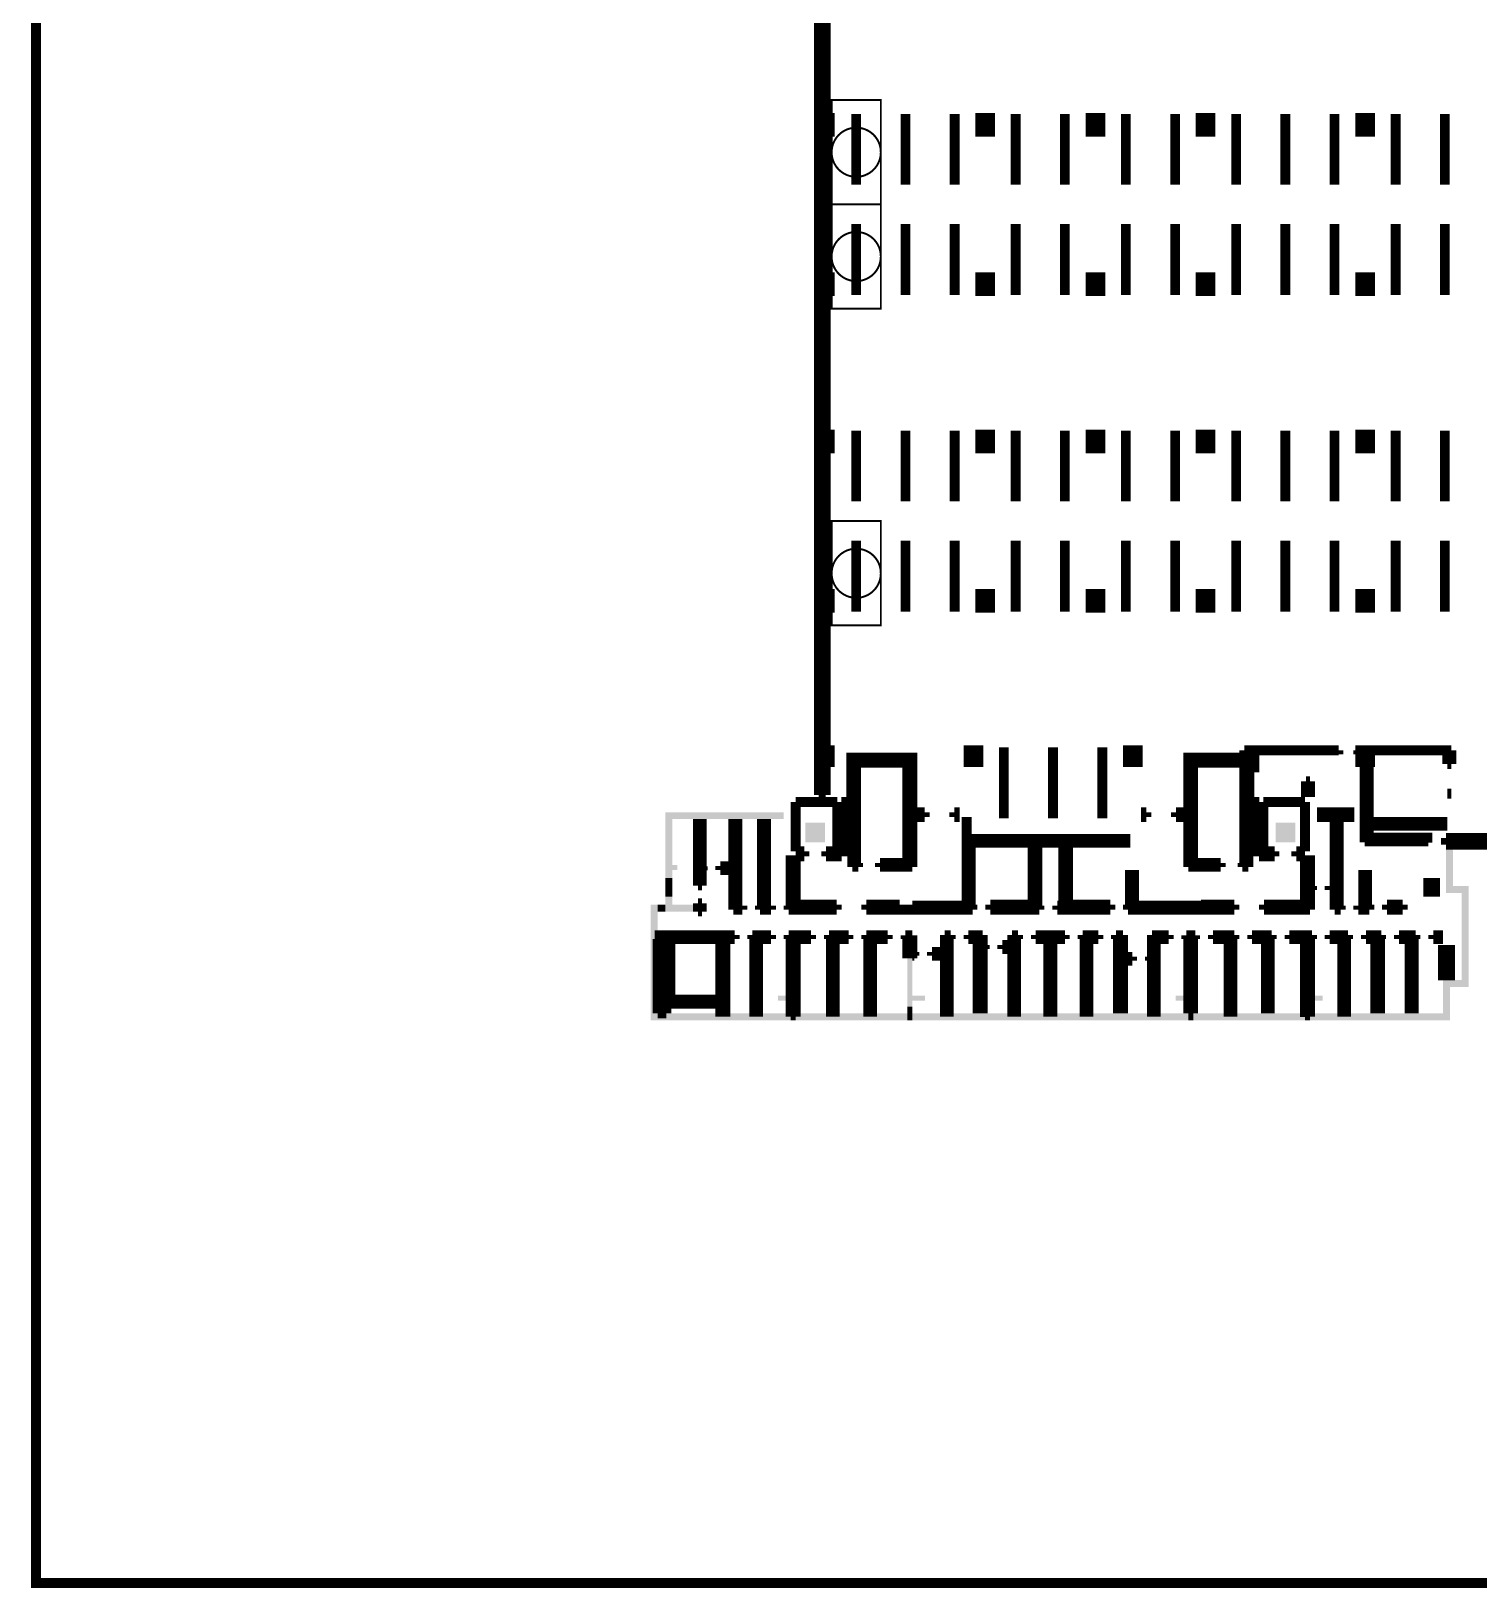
# Model space of a CAD drawing. Header units: millimetres. Extents: x 0 to 1249171, y -42321 to 335084.
# Drawn here: x 1010652 to 1084197, y -42321 to 36806 of the extents above; entities that cross this region are included whole.
import ezdxf

# ---------------------------------------------------------------- set-up
doc = ezdxf.new("R2010")
doc.units = ezdxf.units.MM
doc.header["$LTSCALE"] = 1000
for name, color, linetype in [('P_core', 1, 'Continuous'), ('P_lot', 5, 'Continuous'), ('留孔', 1, 'Continuous')]:
    doc.layers.add(name, color=color, linetype=linetype)
doc.layers.add('P_wall', color=7, linetype='Continuous', lineweight=50)

msp = doc.modelspace()

# ---------------------------------------------------------------- hatches: boundary and pattern name
at = {"layer": 'P_wall'}
h = msp.add_hatch(color=256, dxfattribs=at)
h.dxf.hatch_style = 2
h.paths.add_polyline_path([(1051017, 250), (1050717, 250), (1050967, -50), (1051017, 10)])
h.paths.add_polyline_path([(1050717, 250), (1050717, -350), (1050967, -50)])
h.paths.add_polyline_path([(1051017, -110), (1050967, -50), (1050717, -350), (1051017, -350)])
h.paths.add_polyline_path([(1051017, 10), (1050967, -50), (1051017, -110)])
h.paths.add_polyline_path([(1051217, 8200), (1051017, 8200), (1051017, 7920)], flags=17)
h.paths.add_polyline_path([(1051217, 8200), (1051017, 7920), (1051017, 7780), (1051217, 7500)])
h.paths.add_polyline_path([(1051017, 7780), (1051017, 7500), (1051217, 7500)], flags=17)
h.paths.add_polyline_path([(1051217, 16300), (1051017, 16020), (1051017, 15880), (1051217, 15600)])
h.paths.add_polyline_path([(1051217, 16300), (1051017, 16300), (1051017, 16020)], flags=17)
h.paths.add_polyline_path([(1051017, 15880), (1051017, 15600), (1051217, 15600)], flags=17)
h.paths.add_polyline_path([(1051217, 24300), (1051017, 24300), (1051017, 24020)], flags=17)
h.paths.add_polyline_path([(1051217, 24300), (1051017, 24020), (1051017, 23880), (1051217, 23600)])
h.paths.add_polyline_path([(1051017, 23880), (1051017, 23600), (1051217, 23600)], flags=17)
h.paths.add_polyline_path([(1051017, 31980), (1050967, 32050), (1050717, 31700), (1051017, 31700)])
h.paths.add_polyline_path([(1051017, 32400), (1050717, 32400), (1050967, 32050), (1051017, 32120)])
h.paths.add_polyline_path([(1050717, 32400), (1050717, 31700), (1050967, 32050)])
h.paths.add_polyline_path([(1051017, 32120), (1050967, 32050), (1051017, 31980)])
h.paths.add_polyline_path([(1058867, 8200), (1058867, 7500), (1059117, 7850)])
h.paths.add_polyline_path([(1059367, 8200), (1059117, 7850), (1059367, 7500)])
h.paths.add_polyline_path([(1059367, 8200), (1058867, 8200), (1059117, 7850)])
h.paths.add_polyline_path([(1059117, 7850), (1058867, 7500), (1059367, 7500)])
h.paths.add_polyline_path([(1064717, 7850), (1064467, 7500), (1064967, 7500)])
h.paths.add_polyline_path([(1064967, 8200), (1064467, 8200), (1064717, 7850)])
h.paths.add_polyline_path([(1064717, 7850), (1064467, 8200), (1064467, 7500)])
h.paths.add_polyline_path([(1064967, 8200), (1064717, 7850), (1064967, 7500)])
h.paths.add_polyline_path([(1070567, 8200), (1070317, 7850), (1070567, 7500)])
h.paths.add_polyline_path([(1070567, 8200), (1070067, 8200), (1070317, 7850)])
h.paths.add_polyline_path([(1070317, 7850), (1070067, 7500), (1070567, 7500)])
h.paths.add_polyline_path([(1070317, 7850), (1070067, 8200), (1070067, 7500)])
h.paths.add_polyline_path([(1051217, 110200), (1051017, 110000), (1051017, 109900), (1051217, 109700)])
h.paths.add_polyline_path([(1051217, 110200), (1051017, 110200), (1051017, 110000)], flags=17)
h.paths.add_polyline_path([(1051017, 109900), (1051017, 109700), (1051217, 109700)], flags=17)
h.paths.add_polyline_path([(1051217, 118250), (1051017, 118250), (1051017, 118050)], flags=17)
h.paths.add_polyline_path([(1051217, 118250), (1051017, 118050), (1051017, 117950), (1051217, 117750)])
h.paths.add_polyline_path([(1051017, 117950), (1051017, 117750), (1051217, 117750)], flags=17)
h.paths.add_polyline_path([(1051217, 127600), (1051017, 127600), (1051017, 127400)], flags=17)
h.paths.add_polyline_path([(1051217, 127600), (1051017, 127400), (1051017, 127300), (1051217, 127100)])
h.paths.add_polyline_path([(1051017, 127300), (1051017, 127100), (1051217, 127100)])
h.paths.add_polyline_path([(1051217, 133950), (1051017, 133950), (1051017, 133750)])
h.paths.add_polyline_path([(1051017, 133650), (1051017, 133450), (1051217, 133450)], flags=17)
h.paths.add_polyline_path([(1051217, 133950), (1051017, 133750), (1051017, 133650), (1051217, 133450)])
h.paths.add_polyline_path([(1051217, 138000), (1051017, 138000), (1051017, 137800)], flags=17)
h.paths.add_polyline_path([(1051217, 138000), (1051017, 137800), (1051017, 137700), (1051217, 137500)])
h.paths.add_polyline_path([(1051017, 137700), (1051017, 137500), (1051217, 137500)], flags=17)
h.paths.add_polyline_path([(1051017, 145700), (1051017, 145500), (1051217, 145500)])
h.paths.add_polyline_path([(1051217, 146000), (1051017, 145800), (1051017, 145700), (1051217, 145500)])
h.paths.add_polyline_path([(1051217, 146000), (1051017, 146000), (1051017, 145800)])
h.paths.add_polyline_path([(1075867, 289850), (1075517, 289850), (1075517, 268315), (1068257, 268315), (1068257, 267965), (1075867, 267965)])
h.paths.add_polyline_path([(1075867, 273050), (1075817, 273100), (1075567, 272850), (1075867, 272850)], flags=16)
h.paths.add_polyline_path([(1075867, 273150), (1075817, 273100), (1075867, 273050)], flags=16)
h.paths.add_polyline_path([(1075867, 273350), (1075567, 273350), (1075817, 273100), (1075867, 273150)], flags=16)
h.paths.add_polyline_path([(1075817, 273100), (1075567, 273350), (1075567, 272850)], flags=16)
h.paths.add_polyline_path([(1075867, 289850), (1075517, 289850), (1075517, 268315), (1068257, 268315), (1068257, 267965), (1075867, 267965), (1075867, 272850), (1075567, 272850), (1075567, 273350), (1075867, 273350)], flags=17)
h.paths.add_polyline_path([(1075867, 277700), (1075567, 277700), (1075817, 277450), (1075867, 277500)], flags=16)
h.paths.add_polyline_path([(1075567, 277700), (1075567, 277200), (1075817, 277450)], flags=16)
h.paths.add_polyline_path([(1075867, 277400), (1075817, 277450), (1075567, 277200), (1075867, 277200)], flags=16)
h.paths.add_polyline_path([(1075867, 285400), (1075817, 285450), (1075567, 285200), (1075867, 285200)], flags=16)
h.paths.add_polyline_path([(1075867, 285700), (1075567, 285700), (1075817, 285450), (1075867, 285500)], flags=16)
h.paths.add_polyline_path([(1075817, 285450), (1075567, 285700), (1075567, 285200)], flags=16)
h.paths.add_polyline_path([(1075867, 285500), (1075817, 285450), (1075867, 285400)], flags=16)
h.paths.add_polyline_path([(1169017, 285800), (1168767, 285800), (1169017, 285450)], flags=17)
h.paths.add_polyline_path([(1169017, 285450), (1168767, 285100), (1169017, 285100)], flags=17)
h.paths.add_polyline_path([(1169017, 277750), (1168767, 277750), (1169017, 277450)], flags=17)
h.paths.add_polyline_path([(1169017, 277450), (1168767, 277150), (1169017, 277150)], flags=17)
h.paths.add_polyline_path([(1169017, 273700), (1168767, 273700), (1169017, 273400)], flags=17)
h.paths.add_polyline_path([(1169017, 273400), (1168767, 273100), (1169017, 273100)], flags=17)
h.paths.add_polyline_path([(1169017, 267600), (1168767, 267600), (1169017, 267300)], flags=17)
h.paths.add_polyline_path([(1169017, 267300), (1168767, 267000), (1169017, 267000)], flags=17)
h.paths.add_polyline_path([(1169017, 263400), (1168767, 263400), (1169017, 263100)], flags=17)
h.paths.add_polyline_path([(1169017, 263100), (1168767, 262800), (1169017, 262800)], flags=17)
h.paths.add_polyline_path([(1169017, 255400), (1168767, 255400), (1169017, 255100), (1169017, 255100)], flags=17)
h.paths.add_polyline_path([(1168767, 255400), (1168767, 255100), (1169017, 255100)], flags=17)
h.paths.add_polyline_path([(1168767, 255100), (1160027, 255100), (1160027, 247010), (1160377, 247010), (1160377, 254750), (1169367, 254750), (1169367, 289850), (1075867, 289850), (1075867, 289500), (1169017, 289500), (1169017, 255400), (1169267, 255400), (1169267, 254800), (1168767, 254800)])
h.paths.add_polyline_path([(1164967, 202800), (1177467, 202800), (1177467, 210090), (1183417, 210090), (1183417, 210440), (1177167, 210440), (1177167, 203100), (1164667, 203100), (1164667, 176925), (1157272, 176925), (1157272, 176625), (1164967, 176625)])
h.paths.add_polyline_path([(1164667, 176925), (1164417, 176675), (1164467, 176625), (1164667, 176625)], flags=16)
h.paths.add_polyline_path([(1164667, 176925), (1164167, 176925), (1164417, 176675)], flags=16)
h.paths.add_polyline_path([(1164167, 176925), (1164167, 176625), (1164367, 176625), (1164417, 176675)], flags=16)
h.paths.add_polyline_path([(1164417, 176675), (1164367, 176625), (1164467, 176625)], flags=16)
h.paths.add_polyline_path([(1217317, 199000), (1217017, 199000), (1217017, 198800), (1217067, 198750)])
h.paths.add_polyline_path([(1217317, 199000), (1217067, 198750), (1217317, 198500)])
h.paths.add_polyline_path([(1217067, 198750), (1217017, 198700), (1217017, 198500), (1217317, 198500)])
h.paths.add_polyline_path([(1217017, 198800), (1217017, 198700), (1217067, 198750)])
h.paths.add_polyline_path([(1217317, 191000), (1217017, 191000), (1217017, 190800), (1217067, 190750)])
h.paths.add_polyline_path([(1217317, 191000), (1217067, 190750), (1217317, 190500)])
h.paths.add_polyline_path([(1217067, 190750), (1217017, 190700), (1217017, 190500), (1217317, 190500)])
h.paths.add_polyline_path([(1217017, 190800), (1217017, 190700), (1217067, 190750)])
h.paths.add_polyline_path([(1217317, 187060), (1217017, 187060), (1217017, 186860), (1217067, 186810)])
h.paths.add_polyline_path([(1217317, 187060), (1217067, 186810), (1217317, 186560)])
h.paths.add_polyline_path([(1217067, 186810), (1217017, 186760), (1217017, 186560), (1217317, 186560)])
h.paths.add_polyline_path([(1217017, 186860), (1217017, 186760), (1217067, 186810)])
h.paths.add_polyline_path([(1217317, 186560), (1217017, 186560), (1217017, 165010), (1217317, 165010)])
h.paths.add_polyline_path([(1217067, 181310), (1217017, 181260), (1217017, 181060), (1217317, 181060)], flags=16)
h.paths.add_polyline_path([(1217017, 181360), (1217017, 181260), (1217067, 181310)], flags=17)
h.paths.add_polyline_path([(1217317, 181560), (1217017, 181560), (1217017, 181360), (1217067, 181310)], flags=17)
h.paths.add_polyline_path([(1217317, 181560), (1217067, 181310), (1217317, 181060)], flags=17)
h.paths.add_polyline_path([(1217317, 181060), (1217017, 181060), (1217017, 165010), (1217317, 165010)], flags=17)
h.paths.add_polyline_path([(1217017, 177200), (1217017, 177100), (1217067, 177150)], flags=16)
h.paths.add_polyline_path([(1217317, 177400), (1217017, 177400), (1217017, 177200), (1217067, 177150)], flags=16)
h.paths.add_polyline_path([(1217067, 177150), (1217017, 177100), (1217017, 176900), (1217317, 176900)], flags=16)
h.paths.add_polyline_path([(1217317, 176900), (1217017, 176900), (1217017, 165010), (1217317, 165010)])
h.paths.add_polyline_path([(1217067, 169150), (1217017, 169200), (1217017, 169100)], flags=16)
h.paths.add_polyline_path([(1217317, 169400), (1217017, 169400), (1217017, 169200), (1217067, 169150)], flags=17)
h.paths.add_polyline_path([(1217067, 169150), (1217017, 169100), (1217017, 168900), (1217317, 168900)], flags=16)
h.paths.add_polyline_path([(1217317, 169400), (1217067, 169150), (1217317, 168900)], flags=17)
h.paths.add_polyline_path([(1176767, 152060), (1176617, 152060), (1176767, 151910)], flags=17)
h.paths.add_polyline_path([(1176617, 152060), (1176617, 151910), (1176767, 151910)])
h.paths.add_polyline_path([(1176617, 151910), (1176267, 151910), (1176267, 101540), (1184217, 101540), (1184217, 101840), (1184217, 101890), (1176617, 101890)])
h.paths.add_polyline_path([(1176267, 143250), (1176267, 142750), (1176517, 143000)], flags=16)
h.paths.add_polyline_path([(1176617, 143250), (1176267, 143250), (1176517, 143000), (1176617, 143100)], flags=17)
h.paths.add_polyline_path([(1176517, 143000), (1176267, 142750), (1176617, 142750), (1176617, 142900)], flags=16)
h.paths.add_polyline_path([(1176617, 143100), (1176517, 143000), (1176617, 142900)], flags=17)
h.paths.add_polyline_path([(1176617, 142750), (1176267, 142750), (1176267, 101540), (1184217, 101540), (1184217, 101840), (1184217, 101890), (1176617, 101890)])
h.paths.add_polyline_path([(1176617, 134900), (1176267, 134900), (1176517, 134650), (1176617, 134750)], flags=17)
h.paths.add_polyline_path([(1176267, 134900), (1176267, 134400), (1176517, 134650)], flags=16)
h.paths.add_polyline_path([(1176617, 134550), (1176517, 134650), (1176267, 134400), (1176617, 134400)], flags=17)
h.paths.add_polyline_path([(1176617, 134750), (1176517, 134650), (1176617, 134550)], flags=17)
h.paths.add_polyline_path([(1176617, 134400), (1176267, 134400), (1176267, 101540), (1184217, 101540), (1184217, 101840), (1184217, 101890), (1176617, 101890)], flags=17)
h.paths.add_polyline_path([(1176517, 126400), (1176267, 126150), (1176617, 126150), (1176617, 126300)], flags=16)
h.paths.add_polyline_path([(1176617, 126500), (1176517, 126400), (1176617, 126300)], flags=16)
h.paths.add_polyline_path([(1176617, 126650), (1176267, 126650), (1176517, 126400), (1176617, 126500)], flags=16)
h.paths.add_polyline_path([(1176267, 126650), (1176267, 126150), (1176517, 126400)], flags=16)
h.paths.add_polyline_path([(1176617, 126150), (1176267, 126150), (1176267, 101540), (1184217, 101540), (1184217, 101840), (1184217, 101890), (1176617, 101890)], flags=17)
h = msp.add_hatch(color=256, dxfattribs=at)
h.dxf.hatch_style = 1
h.paths.add_polyline_path([(1042877, -2895), (1042877, -4185), (1043227, -4185), (1043227, -3245), (1046277, -3245), (1046277, -2895)])
h = msp.add_hatch(color=256, dxfattribs=at)
h.dxf.hatch_style = 1
h.paths.add_polyline_path([(1045667, -5835), (1046527, -5835), (1046527, -3245), (1046977, -3245), (1046977, -2895), (1046277, -2895), (1046277, -5585), (1045667, -5585)])
h = msp.add_hatch(color=256, dxfattribs=at)
h.dxf.hatch_style = 1
h.paths.add_polyline_path([(1046977, -2895), (1048887, -2895), (1048887, -3245), (1046977, -3245)])
h = msp.add_hatch(color=256, dxfattribs=at)
h.dxf.hatch_style = 1
h.paths.add_polyline_path([(1043227, -5585), (1043477, -5585), (1043477, -5835), (1043227, -5835), (1043227, -6235), (1042877, -6235), (1042877, -4185), (1043227, -4185)])
h = msp.add_hatch(color=256, dxfattribs=at)
h.dxf.hatch_style = 1
h.paths.add_polyline_path([(1082877, -4550), (1082527, -4550), (1082527, -7000), (1083327, -7000), (1083327, -7595), (1083327, -7945), (1083327, -11425), (1082727, -11425), (1082727, -11775), (1083677, -11775), (1083677, -6650), (1082877, -6650)])
h = msp.add_hatch(color=256, dxfattribs=at)
h.dxf.hatch_style = 1
h.paths.add_polyline_path([(1043227, -6235), (1042877, -6235), (1042877, -7195), (1043227, -7195)])
h = msp.add_hatch(color=256, dxfattribs=at)
h.dxf.hatch_style = 1
h.paths.add_polyline_path([(1042127, -7595), (1042127, -9645), (1042477, -9645), (1042477, -7595)])
h = msp.add_hatch(color=256, dxfattribs=at)
h.dxf.hatch_style = 1
h.paths.add_polyline_path([(1042477, -7595), (1042877, -7595), (1042877, -7945), (1042477, -7945)])
h = msp.add_hatch(color=256, dxfattribs=at)
h.dxf.hatch_style = 1
h.paths.add_polyline_path([(1042877, -7195), (1042877, -7945), (1044527, -7945), (1044527, -7595), (1043227, -7595), (1043227, -7195)])
h = msp.add_hatch(color=256, dxfattribs=at)
h.dxf.hatch_style = 1
h.paths.add_polyline_path([(1042477, -9645), (1042127, -9645), (1042127, -11425), (1042477, -11425)])
h = msp.add_hatch(color=256, dxfattribs=at)
h.dxf.hatch_style = 1
h.paths.add_polyline_path([(1045167, -13475), (1045917, -13475), (1045917, -10425), (1045667, -10425), (1045667, -13125), (1045167, -13125)])
h = msp.add_hatch(color=256, dxfattribs=at)
h.dxf.hatch_style = 1
h.paths.add_polyline_path([(1049487, -12775), (1049487, -10325), (1049237, -10325), (1049237, -12225), (1048587, -12225), (1048587, -12475), (1049237, -12475), (1049237, -12775)])
h = msp.add_hatch(color=256, dxfattribs=at)
h.dxf.hatch_style = 1
h.paths.add_polyline_path([(1055417, -10325), (1055167, -10325), (1055167, -12775), (1055417, -12775), (1055417, -12475), (1056067, -12475), (1056067, -12225), (1055417, -12225)])
h = msp.add_hatch(color=256, dxfattribs=at)
h.dxf.hatch_style = 1
h.paths.add_polyline_path([(1059487, -13475), (1059487, -13125), (1058987, -13125), (1058987, -10425), (1058737, -10425), (1058737, -13475)])
h = msp.add_hatch(color=256, dxfattribs=at)
h.dxf.hatch_style = 1
h.paths.add_polyline_path([(1065367, -13475), (1065367, -13125), (1065867, -13125), (1065867, -10425), (1066117, -10425), (1066117, -13475)])
h = msp.add_hatch(color=256, dxfattribs=at)
h.dxf.hatch_style = 1
h.paths.add_polyline_path([(1069437, -10325), (1069687, -10325), (1069687, -12775), (1069437, -12775), (1069437, -12475), (1068787, -12475), (1068787, -12225), (1069437, -12225)])
h = msp.add_hatch(color=256, dxfattribs=at)
h.dxf.hatch_style = 1
h.paths.add_polyline_path([(1075367, -12775), (1075367, -10325), (1075617, -10325), (1075617, -12225), (1076267, -12225), (1076267, -12475), (1075617, -12475), (1075617, -12775)])
h = msp.add_hatch(color=256, dxfattribs=at)
h.dxf.hatch_style = 1
h.paths.add_polyline_path([(1079687, -13475), (1078937, -13475), (1078937, -10425), (1079187, -10425), (1079187, -13125), (1079687, -13125)])
h = msp.add_hatch(color=256, dxfattribs=at)
h.dxf.hatch_style = 1
h.paths.add_polyline_path([(1042477, -13475), (1042477, -11425), (1042127, -11425), (1042127, -13475)])
h = msp.add_hatch(color=256, dxfattribs=at)
h.dxf.hatch_style = 1
h.paths.add_polyline_path([(1082377, -13475), (1082377, -11425), (1082727, -11425), (1082727, -13475)])
h = msp.add_hatch(color=256, dxfattribs=at)
h.dxf.hatch_style = 1
h.paths.add_polyline_path([(1045167, -13125), (1042477, -13125), (1042477, -13475), (1045167, -13475)])
h = msp.add_hatch(color=256, dxfattribs=at)
h.dxf.hatch_style = 1
h.paths.add_polyline_path([(1045917, -13475), (1049237, -13475), (1049237, -13125), (1045917, -13125)])
h = msp.add_hatch(color=256, dxfattribs=at)
h.dxf.hatch_style = 1
h.paths.add_polyline_path([(1049237, -12775), (1049487, -12775), (1049487, -13475), (1049237, -13475)])
h = msp.add_hatch(color=256, dxfattribs=at)
h.dxf.hatch_style = 1
h.paths.add_polyline_path([(1055167, -13125), (1049487, -13125), (1049487, -13475), (1055167, -13475)])
h = msp.add_hatch(color=256, dxfattribs=at)
h.dxf.hatch_style = 1
h.paths.add_polyline_path([(1055167, -12775), (1055417, -12775), (1055417, -13475), (1055167, -13475)])
h = msp.add_hatch(color=256, dxfattribs=at)
h.dxf.hatch_style = 1
h.paths.add_polyline_path([(1055417, -13125), (1058737, -13125), (1058737, -13475), (1055417, -13475)])
h = msp.add_hatch(color=256, dxfattribs=at)
h.dxf.hatch_style = 1
h.paths.add_polyline_path([(1065367, -13125), (1059487, -13125), (1059487, -13475), (1065367, -13475)])
h = msp.add_hatch(color=256, dxfattribs=at)
h.dxf.hatch_style = 1
h.paths.add_polyline_path([(1069437, -13125), (1066117, -13125), (1066117, -13475), (1069437, -13475)])
h = msp.add_hatch(color=256, dxfattribs=at)
h.dxf.hatch_style = 1
h.paths.add_polyline_path([(1069687, -12775), (1069437, -12775), (1069437, -13475), (1069687, -13475)])
h = msp.add_hatch(color=256, dxfattribs=at)
h.dxf.hatch_style = 1
h.paths.add_polyline_path([(1069687, -13125), (1075367, -13125), (1075367, -13475), (1069687, -13475)])
h = msp.add_hatch(color=256, dxfattribs=at)
h.dxf.hatch_style = 1
h.paths.add_polyline_path([(1075617, -12775), (1075367, -12775), (1075367, -13475), (1075617, -13475)])
h = msp.add_hatch(color=256, dxfattribs=at)
h.dxf.hatch_style = 1
h.paths.add_polyline_path([(1078937, -13475), (1075617, -13475), (1075617, -13125), (1078937, -13125)])
h = msp.add_hatch(color=256, dxfattribs=at)
h.dxf.hatch_style = 1
h.paths.add_polyline_path([(1079687, -13125), (1082377, -13125), (1082377, -13475), (1079687, -13475)])

# ---------------------------------------------------------------- linework, layer by layer
at = {"layer": 'P_core'}
for points in [[(1050987, -4420), (1049987, -4420), (1050987, -3420), (1049987, -3420)], [(1073867, -4420), (1074867, -4420), (1073867, -3420), (1074867, -3420)]]:
    msp.add_solid(points, dxfattribs=at)
at = {"layer": 'P_lot', "extrusion": (5.18032e-09, 4.98983e-22, 1), "const_width": 500, "elevation": 0}
for points in [[(1052567, 29000), (1052567, 32600)], [(1055067, 29000), (1055067, 32600)], [(1057567, 29000), (1057567, 32600)], [(1060667, 29000), (1060667, 32600)], [(1063167, 29000), (1063167, 32600)], [(1066267, 29000), (1066267, 32600)], [(1068767, 29000), (1068767, 32600)], [(1071867, 29000), (1071867, 32600)], [(1074367, 29000), (1074367, 32600)], [(1076867, 29000), (1076867, 32600)], [(1079967, 29000), (1079967, 32600)], [(1082467, 29000), (1082467, 32600)], [(1052567, 12900), (1052567, 16500)], [(1055067, 12900), (1055067, 16500)], [(1057567, 12900), (1057567, 16500)], [(1060667, 12900), (1060667, 16500)], [(1063167, 12900), (1063167, 16500)], [(1066267, 12900), (1066267, 16500)], [(1068767, 12900), (1068767, 16500)], [(1071867, 12900), (1071867, 16500)], [(1074367, 12900), (1074367, 16500)], [(1076867, 12900), (1076867, 16500)], [(1079967, 12900), (1079967, 16500)], [(1082467, 12900), (1082467, 16500)], [(1060067, -3200), (1060067, 400)], [(1062567, -3200), (1062567, 400)], [(1065067, -3200), (1065067, 400)]]:
    msp.add_lwpolyline(points, dxfattribs=at)
at = {"layer": 'P_lot', "extrusion": (5.18032e-09, -4.98983e-22, 1), "const_width": 500, "elevation": 0}
for points in [[(1052567, 27000), (1052567, 23400)], [(1055067, 27000), (1055067, 23400)], [(1057567, 27000), (1057567, 23400)], [(1060667, 27000), (1060667, 23400)], [(1063167, 27000), (1063167, 23400)], [(1066267, 27000), (1066267, 23400)], [(1068767, 27000), (1068767, 23400)], [(1071867, 27000), (1071867, 23400)], [(1074367, 27000), (1074367, 23400)], [(1076867, 27000), (1076867, 23400)], [(1079967, 27000), (1079967, 23400)], [(1082467, 27000), (1082467, 23400)], [(1052567, 10900), (1052567, 7300)], [(1055067, 10900), (1055067, 7300)], [(1057567, 10900), (1057567, 7300)], [(1060667, 10900), (1060667, 7300)], [(1063167, 10900), (1063167, 7300)], [(1066267, 10900), (1066267, 7300)], [(1068767, 10900), (1068767, 7300)], [(1071867, 10900), (1071867, 7300)], [(1074367, 10900), (1074367, 7300)], [(1076867, 10900), (1076867, 7300)], [(1079967, 10900), (1079967, 7300)], [(1082467, 10900), (1082467, 7300)]]:
    msp.add_lwpolyline(points, dxfattribs=at)
at = {"layer": 'P_wall', "const_width": 500}
msp.add_lwpolyline([(1010902, 334834), (1248921, 334834), (1248921, -42071), (1010902, -42071)], close=True, dxfattribs=at)
at = {"layer": 'P_wall', "const_width": 500, "elevation": 0}
for points in [[(1050667, -2025), (1050667, 40925)], [(1051017, 40925), (1051017, -2025)], [(1058767, 250), (1058267, 250), (1058267, -350), (1058767, -350), (1058767, 250)], [(1072287, 250), (1072287, -125)], [(1077067, 250), (1072287, 250)], [(1072487, 50), (1072487, -125)], [(1077067, 250), (1077067, 50)], [(1082797, 250), (1078067, 250)], [(1078067, 250), (1078067, 50)], [(1078397, -4425), (1078397, 250)], [(1078597, -4225), (1078597, 50)], [(1082597, -450), (1082597, 50)], [(1082797, -450), (1082797, 250)], [(1082597, -450), (1082797, -450)], [(1051017, -2025), (1050667, -2025)], [(1082597, -1950), (1082797, -1950)], [(1078597, -4185), (1081837, -4185)], [(1078397, -4385), (1081627, -4385)]]:
    msp.add_lwpolyline(points, dxfattribs=at)
at = {"layer": 'P_wall', "const_width": 500}
for points in [[(1051217, 32400), (1050717, 32400), (1050717, 31700), (1051217, 31700), (1051217, 32400)], [(1059367, 32400), (1058867, 32400), (1058867, 31700), (1059367, 31700), (1059367, 32400)], [(1064967, 32400), (1064467, 32400), (1064467, 31700), (1064967, 31700), (1064967, 32400)], [(1070567, 32400), (1070067, 32400), (1070067, 31700), (1070567, 31700), (1070567, 32400)], [(1078667, 32400), (1078167, 32400), (1078167, 31700), (1078667, 31700), (1078667, 32400)], [(1051217, 24300), (1050717, 24300), (1050717, 23600), (1051217, 23600), (1051217, 24300)], [(1059367, 24300), (1058867, 24300), (1058867, 23600), (1059367, 23600), (1059367, 24300)], [(1064967, 24300), (1064467, 24300), (1064467, 23600), (1064967, 23600), (1064967, 24300)], [(1070567, 24300), (1070067, 24300), (1070067, 23600), (1070567, 23600), (1070567, 24300)], [(1078667, 24300), (1078167, 24300), (1078167, 23600), (1078667, 23600), (1078667, 24300)], [(1051217, 16300), (1050717, 16300), (1050717, 15600), (1051217, 15600), (1051217, 16300)], [(1059367, 16300), (1058867, 16300), (1058867, 15600), (1059367, 15600), (1059367, 16300)], [(1064967, 16300), (1064467, 16300), (1064467, 15600), (1064967, 15600), (1064967, 16300)], [(1070567, 16300), (1070067, 16300), (1070067, 15600), (1070567, 15600), (1070567, 16300)], [(1078667, 16300), (1078167, 16300), (1078167, 15600), (1078667, 15600), (1078667, 16300)], [(1051217, 8200), (1050717, 8200), (1050717, 7500), (1051217, 7500), (1051217, 8200)], [(1059367, 8200), (1058867, 8200), (1058867, 7500), (1059367, 7500), (1059367, 8200)], [(1064967, 8200), (1064467, 8200), (1064467, 7500), (1064967, 7500), (1064967, 8200)], [(1070567, 8200), (1070067, 8200), (1070067, 7500), (1070567, 7500), (1070567, 8200)], [(1078667, 8200), (1078167, 8200), (1078167, 7500), (1078667, 7500), (1078667, 8200)], [(1051217, 250), (1050717, 250), (1050717, -350), (1051217, -350), (1051217, 250)], [(1052317, -2375), (1052317, -125), (1055417, -125), (1055417, -3095)], [(1066867, 250), (1066367, 250), (1066367, -350), (1066867, -350), (1066867, 250)], [(1072537, -2375), (1072537, -125), (1069437, -125), (1069437, -3095)], [(1072787, -125), (1072287, -125), (1072287, -625), (1072787, -625), (1072787, -125)], [(1078667, 250), (1078167, 250), (1078167, -350), (1078667, -350), (1078667, 250)], [(1052567, -375), (1052567, -5475)], [(1055167, -375), (1052567, -375)], [(1055167, -5475), (1055167, -375)], [(1069687, -375), (1072287, -375)], [(1069687, -5475), (1069687, -375)], [(1072287, -375), (1072287, -5475)], [(1075417, -1325), (1075417, -2125)], [(1075617, -1325), (1075417, -1325)], [(1075617, -2125), (1075617, -1325)], [(1049487, -2375), (1049487, -4885)], [(1051607, -2375), (1049487, -2375)], [(1051607, -4885), (1051607, -2375)], [(1051807, -2375), (1051807, -4885)], [(1052317, -2375), (1051807, -2375)], [(1052317, -5135), (1052317, -2375)], [(1072537, -2375), (1073047, -2375)], [(1072537, -5135), (1072537, -2375)], [(1073047, -2375), (1073047, -4885)], [(1073247, -2375), (1075367, -2375)], [(1073247, -4885), (1073247, -2375)], [(1075367, -2375), (1075367, -4885)], [(1044527, -3245), (1044527, -6621)], [(1044727, -6621), (1044727, -3245)], [(1046327, -3245), (1046327, -5635)], [(1046527, -3245), (1046527, -5835)], [(1047782, -7645), (1047782, -3245)], [(1047982, -7645), (1047982, -3245)], [(1055417, -2895), (1056047, -2895)], [(1055417, -5475), (1055417, -3095)], [(1055417, -3145), (1056047, -3145)], [(1056047, -2895), (1056047, -3145)], [(1057823, -2895), (1057547, -2895)], [(1057547, -2895), (1057547, -3145)], [(1057823, -3145), (1057547, -3145)], [(1058177, -5645), (1058177, -3145)], [(1058177, -3145), (1058177, -7645)], [(1067031, -2895), (1067307, -2895)], [(1067031, -3145), (1067307, -3145)], [(1067307, -2895), (1067307, -3145)], [(1069437, -2895), (1068807, -2895)], [(1068807, -2895), (1068807, -3145)], [(1069437, -3145), (1068807, -3145)], [(1069437, -5475), (1069437, -3095)], [(1077877, -2905), (1075967, -2905)], [(1077877, -3145), (1075967, -3145)], [(1076872, -6645), (1076872, -3145)], [(1077072, -6645), (1077072, -3145)], [(1078597, -3385), (1082597, -3385)], [(1081627, -4185), (1078577, -4185)], [(1078597, -3585), (1082597, -3585)], [(1082527, -4200), (1097677, -4200)], [(1082527, -4550), (1082527, -4200)], [(1049487, -4885), (1049937, -4885)], [(1049937, -4885), (1049937, -5135)], [(1051037, -4885), (1051607, -4885)], [(1051037, -5135), (1051037, -4885)], [(1051807, -4885), (1051827, -4885)], [(1051827, -4885), (1051827, -5135)], [(1066497, -4250), (1058377, -4250)], [(1066497, -4450), (1058377, -4450)], [(1058377, -7595), (1058377, -4450)], [(1061527, -7595), (1061527, -4450)], [(1061777, -4450), (1061777, -7645)], [(1061777, -4450), (1061777, -4450)], [(1063076, -4450), (1063076, -7845)], [(1063327, -4450), (1063327, -7595)], [(1073027, -4885), (1073027, -5135)], [(1073047, -4885), (1073027, -4885)], [(1073817, -4885), (1073247, -4885)], [(1073817, -5135), (1073817, -4885)], [(1074917, -4885), (1074917, -5135)], [(1075367, -4885), (1074917, -4885)], [(1081627, -4385), (1078577, -4385)], [(1097327, -4550), (1082527, -4550)], [(1044777, -5645), (1044727, -5645)], [(1044777, -5845), (1044777, -5645)], [(1045667, -5635), (1045667, -5835)], [(1046327, -5635), (1045667, -5635)], [(1049237, -6784), (1049237, -5085)], [(1049487, -7595), (1049487, -5135)], [(1049937, -5135), (1049750, -5135)], [(1051827, -5135), (1051037, -5135)], [(1052367, -5135), (1052317, -5135)], [(1052367, -5675), (1052367, -5135)], [(1052667, -5675), (1052367, -5675)], [(1052567, -5475), (1052667, -5475)], [(1052667, -5475), (1052667, -5675)], [(1053767, -5475), (1055167, -5475)], [(1053767, -5675), (1053767, -5475)], [(1053887, -5675), (1053767, -5675)], [(1054007, -5675), (1053887, -5675)], [(1054007, -5675), (1055417, -5675)], [(1055417, -5675), (1055417, -5475)], [(1058177, -5645), (1058177, -5645)], [(1058177, -5645), (1058177, -5825)], [(1069437, -5675), (1069437, -5475)], [(1070847, -5675), (1069437, -5675)], [(1071087, -5475), (1069687, -5475)], [(1070847, -5675), (1070967, -5675)], [(1070967, -5675), (1071087, -5675)], [(1071087, -5675), (1071087, -5475)], [(1072187, -5475), (1072187, -5675)], [(1072287, -5475), (1072187, -5475)], [(1072187, -5675), (1072487, -5675)], [(1072487, -5135), (1072537, -5135)], [(1072487, -5675), (1072487, -5135)], [(1073027, -5135), (1073817, -5135)], [(1074917, -5135), (1075104, -5135)], [(1075367, -7595), (1075367, -5085)], [(1075617, -6175), (1075617, -5085)], [(1044777, -5845), (1044727, -5845)], [(1046527, -5835), (1045667, -5835)], [(1046266, -5835), (1046266, -5835)], [(1046327, -7845), (1046327, -5835)], [(1046527, -5835), (1046527, -7645)], [(1066477, -7595), (1066477, -5835)], [(1066677, -7645), (1066677, -5835)], [(1075617, -5825), (1075617, -7845)], [(1078327, -7645), (1078327, -5825)], [(1078527, -5835), (1078527, -5835)], [(1078527, -5835), (1078527, -7595)], [(1078527, -7126), (1078527, -5835)], [(1081627, -7195), (1081627, -6235)], [(1081977, -6235), (1081977, -7195)], [(1044527, -6621), (1044727, -6621)], [(1049237, -6784), (1049237, -6964)], [(1049237, -6964), (1049237, -6964)], [(1049237, -7207), (1049237, -6964)], [(1049237, -6964), (1049237, -7645)], [(1075617, -6645), (1075717, -6645)], [(1075717, -6845), (1075617, -6845)], [(1075717, -6645), (1075717, -6845)], [(1076617, -6645), (1076617, -6845)], [(1076872, -6645), (1076617, -6645)], [(1076617, -6845), (1076872, -6845)], [(1076872, -6845), (1076872, -7645)], [(1077072, -7645), (1077072, -6645)], [(1078527, -7595), (1078527, -7126)], [(1044527, -7521), (1044727, -7521)], [(1044527, -7945), (1044527, -7521)], [(1044527, -7945), (1044727, -7945)], [(1044727, -7945), (1044727, -7521)], [(1046782, -7845), (1046327, -7845)], [(1046527, -7645), (1046782, -7645)], [(1046782, -7645), (1046782, -7845)], [(1047682, -7645), (1047782, -7645)], [(1047682, -7845), (1047682, -7645)], [(1048237, -7845), (1047682, -7845)], [(1047982, -7645), (1048237, -7645)], [(1048237, -7645), (1048237, -7845)], [(1049137, -7645), (1049137, -7845)], [(1049237, -7645), (1049137, -7645)], [(1049237, -7845), (1049137, -7845)], [(1049237, -7845), (1051577, -7845)], [(1051577, -7595), (1049487, -7595)], [(1051577, -7845), (1051577, -7595)], [(1053077, -7595), (1053077, -7845)], [(1054767, -7595), (1053077, -7595)], [(1053077, -7845), (1058377, -7845)], [(1058177, -7645), (1055417, -7645)], [(1058477, -7595), (1058377, -7595)], [(1058477, -7845), (1058377, -7845)], [(1058377, -7845), (1058377, -7845)], [(1058477, -7845), (1058477, -7595)], [(1059377, -7595), (1061527, -7595)], [(1059377, -7845), (1059377, -7595)], [(1061777, -7845), (1059377, -7845)], [(1061877, -7645), (1061777, -7645)], [(1061777, -7845), (1061877, -7845)], [(1061877, -7845), (1061877, -7645)], [(1062777, -7645), (1063076, -7645)], [(1062777, -7845), (1062777, -7645)], [(1063076, -7845), (1062777, -7845)], [(1063076, -7845), (1065477, -7845)], [(1063327, -7595), (1065477, -7595)], [(1065477, -7595), (1065477, -7845)], [(1066377, -7595), (1066477, -7595)], [(1066377, -7845), (1066377, -7595)], [(1066377, -7845), (1066477, -7845)], [(1071777, -7845), (1066477, -7845)], [(1070087, -7645), (1066677, -7645)], [(1071777, -7595), (1070087, -7595)], [(1070087, -7645), (1070087, -7595)], [(1071777, -7845), (1071777, -7595)], [(1073277, -7595), (1075367, -7595)], [(1073277, -7845), (1073277, -7595)], [(1075617, -7845), (1073277, -7845)], [(1076872, -7645), (1076872, -7845)], [(1076872, -7845), (1077178, -7845)], [(1077178, -7645), (1077072, -7645)], [(1077178, -7845), (1077178, -7645)], [(1078078, -7645), (1078327, -7645)], [(1078078, -7845), (1078078, -7645)], [(1078527, -7845), (1078078, -7845)], [(1078629, -7595), (1078527, -7595)], [(1078527, -7845), (1078629, -7845)], [(1078629, -7845), (1078629, -7595)], [(1079529, -7595), (1080127, -7595)], [(1079529, -7845), (1079529, -7595)], [(1079529, -7845), (1080127, -7845)], [(1080327, -7595), (1080127, -7595)], [(1080327, -7845), (1080127, -7845)], [(1080327, -7845), (1080327, -7595)], [(1042327, -9145), (1043127, -9145)], [(1042806, -9430), (1042327, -9345)], [(1042327, -9345), (1042927, -9345)], [(1042477, -9345), (1042477, -13125)], [(1042927, -9345), (1042477, -9345)], [(1042922, -13125), (1042806, -9430)], [(1042927, -13125), (1042927, -9345)], [(1042927, -9345), (1042927, -12625)], [(1043127, -9145), (1044367, -9145)], [(1043127, -9345), (1043127, -12425)], [(1044367, -9345), (1043127, -9345)], [(1044367, -9145), (1044367, -9345)], [(1044367, -9145), (1045567, -9145)], [(1044367, -9345), (1045567, -9345)], [(1045567, -9145), (1045567, -9345)], [(1046387, -9145), (1045567, -9145)], [(1045567, -9345), (1045667, -9345)], [(1045667, -9345), (1045667, -13295)], [(1045917, -9345), (1045917, -13295)], [(1046387, -9345), (1045917, -9345)], [(1045934, -9345), (1045917, -9345)], [(1046387, -9145), (1046387, -9345)], [(1047287, -9145), (1047287, -9345)], [(1047287, -9145), (1047497, -9145)], [(1047287, -9345), (1047387, -9345)], [(1047387, -9345), (1047387, -13295)], [(1047497, -9145), (1048237, -9145)], [(1047587, -9345), (1047587, -13295)], [(1047587, -9345), (1048237, -9345)], [(1048237, -9345), (1048237, -9145)], [(1049137, -9145), (1049137, -9345)], [(1049137, -9145), (1049487, -9145)], [(1049137, -9345), (1049237, -9345)], [(1049237, -9345), (1049237, -13295)], [(1049467, -9145), (1050276, -9145)], [(1049487, -9345), (1049487, -13295)], [(1050276, -9345), (1049487, -9345)], [(1050276, -9145), (1050276, -9345)], [(1051176, -9145), (1051176, -9345)], [(1051176, -9145), (1051476, -9145)], [(1051176, -9345), (1051276, -9345)], [(1051276, -9345), (1051276, -13295)], [(1051476, -9145), (1052177, -9145)], [(1051476, -9345), (1051476, -13295)], [(1052177, -9345), (1051476, -9345)], [(1052177, -9145), (1052177, -9345)], [(1053076, -9145), (1053076, -9345)], [(1053176, -9145), (1053076, -9145)], [(1053076, -9345), (1053176, -9345)], [(1053176, -9145), (1054167, -9145)], [(1053176, -9345), (1053176, -13295)], [(1053376, -9345), (1053376, -13295)], [(1054167, -9345), (1053376, -9345)], [(1054167, -9145), (1054167, -9345)], [(1055067, -9148), (1055067, -9345)], [(1055420, -9148), (1055067, -9148)], [(1055167, -9345), (1055067, -9345)], [(1055167, -10325), (1055167, -9345)], [(1055420, -10325), (1055420, -9148)], [(1057066, -9145), (1057066, -13295)], [(1057368, -9145), (1057066, -9145)], [(1057368, -9345), (1057266, -9345)], [(1057266, -9345), (1057266, -13295)], [(1057368, -9345), (1057368, -9145)], [(1058268, -9345), (1058268, -9145)], [(1058268, -9145), (1058987, -9145)], [(1058737, -9345), (1058268, -9345)], [(1058737, -13125), (1058737, -9345)], [(1058987, -9645), (1058987, -9145)], [(1059088, -9645), (1058987, -9645)], [(1059088, -9645), (1059088, -9845)], [(1060487, -9645), (1059988, -9645)], [(1059988, -9845), (1059988, -9645)], [(1060788, -9145), (1060487, -9145)], [(1060487, -9325), (1060487, -9145)], [(1060487, -9325), (1060487, -9145)], [(1060487, -9282), (1060487, -9645)], [(1060687, -9345), (1060687, -13295)], [(1060788, -9345), (1060687, -9345)], [(1060788, -9145), (1060788, -9345)], [(1062527, -9145), (1061688, -9145)], [(1061688, -9145), (1061688, -9345)], [(1061688, -9345), (1062327, -9345)], [(1062327, -9345), (1062327, -13295)], [(1062527, -9145), (1063167, -9145)], [(1062527, -13295), (1062527, -9345)], [(1062527, -9345), (1063167, -9345)], [(1063167, -9345), (1063167, -9145)], [(1064067, -9145), (1064167, -9145)], [(1064067, -9145), (1064067, -9345)], [(1064067, -9345), (1064167, -9345)], [(1064867, -9145), (1064167, -9145)], [(1064167, -9345), (1064167, -13295)], [(1064367, -9345), (1064367, -13295)], [(1064367, -9345), (1064867, -9345)], [(1064867, -9345), (1064867, -9145)], [(1065767, -9145), (1065767, -9345)], [(1066117, -9145), (1065767, -9145)], [(1065767, -9345), (1065867, -9345)], [(1065867, -13125), (1065867, -9345)], [(1066117, -10245), (1066117, -9145)], [(1067587, -9145), (1067587, -10245)], [(1068437, -9145), (1067587, -9145)], [(1067787, -9345), (1068437, -9345)], [(1067787, -9345), (1067787, -13295)], [(1068437, -9345), (1068437, -9145)], [(1069337, -9148), (1069337, -9345)], [(1069788, -9148), (1069337, -9148)], [(1069337, -9345), (1069437, -9345)], [(1069437, -13125), (1069437, -9345)], [(1069687, -9345), (1069788, -9345)], [(1069687, -13125), (1069687, -9345)], [(1069788, -9345), (1069788, -9148)], [(1070689, -9145), (1070689, -9345)], [(1071677, -9145), (1070689, -9145)], [(1070689, -9345), (1071477, -9345)], [(1071477, -9345), (1071477, -13295)], [(1071677, -9145), (1071778, -9145)], [(1071677, -9345), (1071677, -13295)], [(1071778, -9345), (1071677, -9345)], [(1071778, -9145), (1071778, -9345)], [(1072678, -9145), (1072678, -9345)], [(1073377, -9145), (1072678, -9145)], [(1072678, -9345), (1073377, -9345)], [(1073677, -9145), (1073377, -9145)], [(1073377, -9345), (1073377, -13125)], [(1073577, -9345), (1073578, -13125)], [(1073677, -9345), (1073577, -9345)], [(1073677, -9145), (1073677, -9345)], [(1074577, -9145), (1074577, -9345)], [(1075387, -9145), (1074577, -9145)], [(1074577, -9345), (1075367, -9345)], [(1075718, -9145), (1075367, -9145)], [(1075367, -9345), (1075367, -13300)], [(1075617, -9345), (1075617, -13295)], [(1075718, -9345), (1075617, -9345)], [(1075718, -9145), (1075718, -9345)], [(1076618, -9345), (1076618, -9145)], [(1077557, -9145), (1076618, -9145)], [(1077266, -9345), (1076618, -9345)], [(1077266, -9345), (1077266, -13295)], [(1077456, -9345), (1077456, -13295)], [(1077557, -9345), (1077456, -9345)], [(1077557, -9145), (1077557, -9345)], [(1078457, -9345), (1078457, -9145)], [(1079237, -9145), (1078457, -9145)], [(1078937, -9345), (1078457, -9345)], [(1078937, -13125), (1078937, -9345)], [(1079187, -9345), (1079237, -9345)], [(1079187, -13125), (1079187, -9345)], [(1079237, -9245), (1079237, -9145)], [(1079237, -9345), (1079237, -9245)], [(1080137, -9345), (1080137, -9145)], [(1080187, -9145), (1080137, -9145)], [(1080187, -9345), (1080137, -9345)], [(1080187, -9145), (1080387, -9145)], [(1080982, -9345), (1080187, -9345)], [(1080387, -9145), (1080982, -9145)], [(1080682, -13125), (1080682, -9345)], [(1080882, -13125), (1080882, -9345)], [(1080982, -9345), (1080982, -9145)], [(1081882, -9145), (1082377, -9145)], [(1081882, -9345), (1081882, -9145)], [(1082377, -9345), (1081882, -9345)], [(1082377, -9645), (1082377, -11435)], [(1082727, -9645), (1082727, -11435)], [(1055518, -9994), (1055420, -9994)], [(1055518, -10194), (1055420, -10194)], [(1055518, -9994), (1055518, -10194)], [(1057066, -9994), (1056418, -9994)], [(1056418, -10194), (1056418, -9994)], [(1057066, -10194), (1056418, -10194)], [(1059088, -9845), (1058987, -9845)], [(1058987, -13125), (1058987, -9845)], [(1060487, -9845), (1059988, -9845)], [(1060487, -9845), (1060487, -13295)], [(1066587, -10245), (1066117, -10245)], [(1066117, -13125), (1066117, -10425)], [(1066117, -10445), (1066587, -10445)], [(1066587, -10445), (1066587, -10245)], [(1067487, -10445), (1067487, -10245)], [(1067487, -10245), (1067587, -10245)], [(1067487, -10445), (1067587, -10445)], [(1067587, -10445), (1067587, -13295)], [(1042927, -12625), (1045647, -12625)], [(1043127, -12425), (1045647, -12425)], [(1042477, -13125), (1042927, -13125)]]:
    msp.add_lwpolyline(points, dxfattribs=at)
at = {"layer": 'P_wall', "extrusion": (-2.54182e-14, 1, 0), "const_width": 500, "elevation": 50}
msp.add_lwpolyline([(-1072487, 0), (-1077067, 0)], dxfattribs=at)
at = {"layer": 'P_wall', "extrusion": (5.13952e-14, 1, 0), "const_width": 500, "elevation": 50}
msp.add_lwpolyline([(-1078067, 0), (-1082597, 0)], dxfattribs=at)
at = {"layer": 'P_wall', "extrusion": (-1, 0, 0), "const_width": 500}
for elevation in [-1082597, -1082797]:
    msp.add_lwpolyline([(4200, 0), (1950, 0)], dxfattribs=dict(at, elevation=elevation))
at = {"layer": '留孔', "color": 1, "const_width": 100, "elevation": 0}
for points in [[(1051317, 33300), (1053817, 33300), (1053817, 28000), (1051317, 28000)], [(1051317, 28000), (1053817, 28000), (1053817, 22700), (1051317, 22700)], [(1051317, 11900), (1053817, 11900), (1053817, 6600), (1051317, 6600)]]:
    msp.add_lwpolyline(points, close=True, dxfattribs=at)
for points in [[(1053817, 30650, 1), (1051317, 30650, 1), (1053817, 30650, 1)], [(1053817, 25350, 1), (1051317, 25350, 1), (1053817, 25350, 1)], [(1053817, 9250, 1), (1051317, 9250, 1), (1053817, 9250, 1)]]:
    msp.add_lwpolyline(points, format="xyb", dxfattribs=at)

doc.saveas('drawing.dxf')
